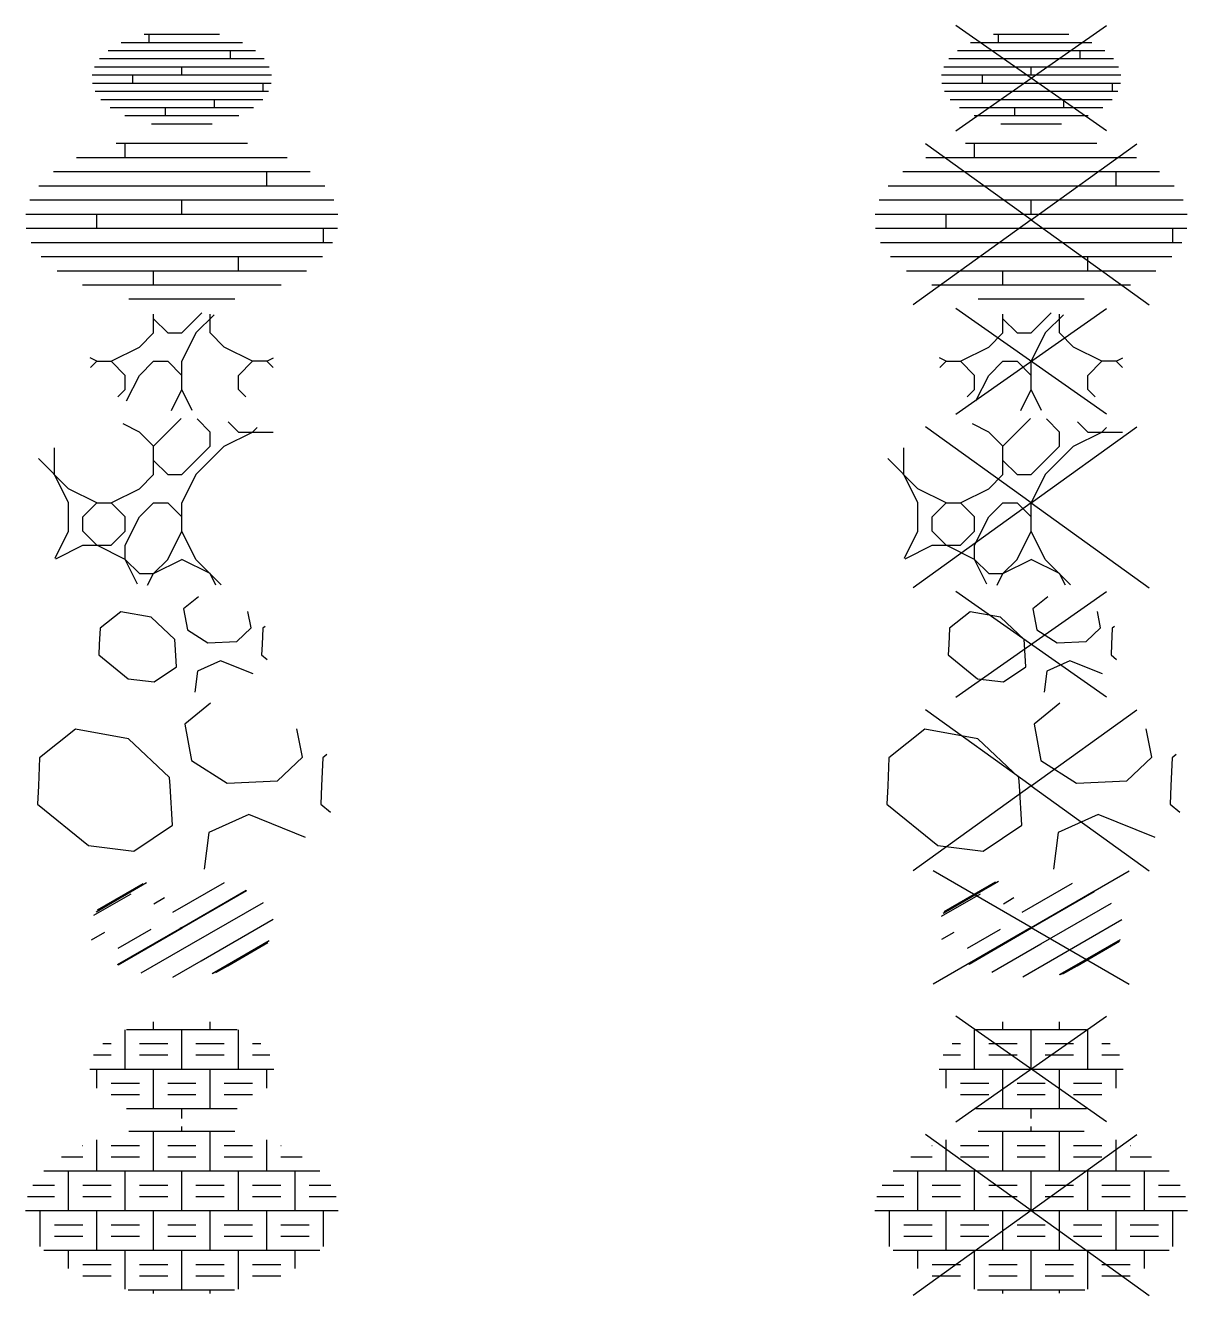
# Model space of a CAD drawing. Header units: metres. Extents: x 3187 to 3249, y 2220 to 2393.
# Drawn here: x 3187.5 to 3195.71, y 2345.38 to 2354.35 of the extents above; entities that cross this region are included whole.
import ezdxf
from ezdxf.enums import TextEntityAlignment as Align

# ---------------------------------------------------------------- set-up
doc = ezdxf.new("R2010")
doc.units = ezdxf.units.M
doc.layers.add('V-WE-VH-OPENVERHARDING_STRAATBAKSTEEN-S', color=90, linetype='Continuous', lineweight=25)
doc.styles.add('NLCS-ISO', font='NLCS-ISO.ttf')

# ---------------------------------------------------------------- blocks, each defined once
blk = doc.blocks.new('SVH-NATUURSTEEN_KINDERKOP_HALFST-SO')
for p, q in [((-1.867, 2.8), (0, 2.8)), ((-1, 1.4), (-1, 2.8)), ((0, 2.8), (0, 2.975)), ((0, 2.8), (1.867, 2.8)), ((1, 1.4), (1, 2.8)), ((-3.504, 2.3), (-3.5, 2.3)), ((-3, 1.4), (-3, 2.498)), ((-2.5, 2.3), (-2, 2.3)), ((-2, 2.3), (-1.5, 2.3)), ((-0.5, 2.3), (0, 2.3)), ((0, 2.3), (0.5, 2.3)), ((1.5, 2.3), (2, 2.3)), ((2, 2.3), (2.5, 2.3)), ((3, 1.4), (3, 2.498)), ((3.5, 2.3), (3.504, 2.3)), ((-4.251, 1.9), (-4, 1.9)), ((-4, 1.9), (-3.5, 1.9)), ((-2.5, 1.9), (-2, 1.9)), ((-2, 1.9), (-1.5, 1.9)), ((-0.5, 1.9), (0, 1.9)), ((0, 1.9), (0.5, 1.9)), ((1.5, 1.9), (2, 1.9)), ((2, 1.9), (2.5, 1.9)), ((3.5, 1.9), (4, 1.9)), ((4, 1.9), (4.251, 1.9)), ((-4.875, 1.4), (-4, 1.4)), ((-4, 1.4), (-2, 1.4)), ((-4, 0), (-4, 1.4)), ((-2, 1.4), (0, 1.4)), ((-2, 0), (-2, 1.4)), ((0, 1.4), (2, 1.4)), ((0, 0), (0, 1.4)), ((2, 1.4), (4, 1.4)), ((2, 0), (2, 1.4)), ((4, 1.4), (4.875, 1.4)), ((4, 0), (4, 1.4)), ((-5.266, 0.9), (-4.5, 0.9)), ((-3.5, 0.9), (-2.5, 0.9)), ((-1.5, 0.9), (-0.5, 0.9)), ((0.5, 0.9), (1.5, 0.9)), ((2.5, 0.9), (3.5, 0.9)), ((4.5, 0.9), (5.266, 0.9)), ((-5.446, 0.5), (-4.5, 0.5)), ((-3.5, 0.5), (-2.5, 0.5)), ((-1.5, 0.5), (-0.5, 0.5)), ((0.5, 0.5), (1.5, 0.5)), ((2.5, 0.5), (3.5, 0.5)), ((4.5, 0.5), (5.446, 0.5)), ((-5.525, 0), (-4, 0)), ((-5, -1.266), (-5, 0)), ((-4, 0), (-2, 0)), ((-3, -1.4), (-3, 0)), ((-2, 0), (0, 0)), ((-1, -1.4), (-1, 0)), ((0, 0), (2, 0)), ((1, -1.4), (1, 0)), ((2, 0), (4, 0)), ((3, -1.4), (3, 0)), ((4, 0), (5.525, 0)), ((5, -1.266), (5, 0)), ((-4.5, -0.5), (-4, -0.5)), ((-4, -0.5), (-3.5, -0.5)), ((-2.5, -0.5), (-2, -0.5)), ((-2, -0.5), (-1.5, -0.5)), ((-0.5, -0.5), (0, -0.5)), ((0, -0.5), (0.5, -0.5)), ((1.5, -0.5), (2, -0.5)), ((2, -0.5), (2.5, -0.5)), ((3.5, -0.5), (4, -0.5)), ((4, -0.5), (4.5, -0.5)), ((-4.5, -0.9), (-4, -0.9)), ((-4, -0.9), (-3.5, -0.9)), ((-2.5, -0.9), (-2, -0.9)), ((-2, -0.9), (-1.5, -0.9)), ((-0.5, -0.9), (0, -0.9)), ((0, -0.9), (0.5, -0.9)), ((1.5, -0.9), (2, -0.9)), ((2, -0.9), (2.5, -0.9)), ((3.5, -0.9), (4, -0.9)), ((4, -0.9), (4.5, -0.9)), ((-4.875, -1.4), (-4, -1.4)), ((-4, -1.4), (-2, -1.4)), ((-4, -2.052), (-4, -1.4)), ((-2, -1.4), (0, -1.4)), ((-2, -2.776), (-2, -1.4)), ((0, -1.4), (2, -1.4)), ((0, -2.8), (0, -1.4)), ((2, -1.4), (4, -1.4)), ((2, -2.773), (2, -1.4)), ((4, -1.4), (4.875, -1.4)), ((4, -2.052), (4, -1.4)), ((-3.5, -1.9), (-2.5, -1.9)), ((-1.5, -1.9), (-0.5, -1.9)), ((0.5, -1.9), (1.5, -1.9)), ((2.5, -1.9), (3.5, -1.9)), ((-3.5, -2.3), (-2.5, -2.3)), ((-1.5, -2.3), (-0.5, -2.3)), ((0.5, -2.3), (1.5, -2.3)), ((2.5, -2.3), (3.5, -2.3)), ((-1.896, -2.8), (0, -2.8)), ((-1, -2.926), (-1, -2.8)), ((0, -2.8), (1.866, -2.8)), ((1, -2.926), (1, -2.8))]:
    blk.add_line(p, q)
at = {"style": 'NLCS-ISO'}
blk.add_attdef('FORMAAT', text='', height=1.8, dxfattribs=at).set_placement((-6.525, 0), align=Align.MIDDLE_RIGHT)
blk.add_attdef('KLEUR', text='', height=1.8, dxfattribs=at).set_placement((6.525, 0), align=Align.MIDDLE_LEFT)
at = {"style": 'NLCS-ISO', "flags": 1}
blk.add_attdef('FUNCTIE', text='', height=1.8, dxfattribs=at).set_placement((0, -3.975), align=Align.TOP_CENTER)
blk = doc.blocks.new('SVH-NATUURSTEEN_KINDERKOP_HALFST_KL-SO')
for p, q in [((-2, 0), (-2, 1.379)), ((-1.949, 1.4), (0, 1.4)), ((-1, 1.4), (-1, 1.665)), ((0, 1.4), (1.949, 1.4)), ((0, 0), (0, 1.4)), ((1, 1.4), (1, 1.665)), ((2, 0), (2, 1.379)), ((-2.787, 0.9), (-2.5, 0.9)), ((-1.5, 0.9), (-0.5, 0.9)), ((0.5, 0.9), (1.5, 0.9)), ((2.5, 0.9), (2.787, 0.9)), ((-3.114, 0.5), (-2.5, 0.5)), ((-1.5, 0.5), (-0.5, 0.5)), ((0.5, 0.5), (1.5, 0.5)), ((2.5, 0.5), (3.114, 0.5)), ((-3.25, 0), (-2, 0)), ((-3, -0.673), (-3, 0)), ((-2, 0), (0, 0)), ((-1, -1.4), (-1, 0)), ((0, 0), (2, 0)), ((1, -1.4), (1, 0)), ((2, 0), (3.25, 0)), ((3, -0.673), (3, 0)), ((-2.5, -0.5), (-2, -0.5)), ((-2, -0.5), (-1.5, -0.5)), ((-0.5, -0.5), (0, -0.5)), ((0, -0.5), (0.5, -0.5)), ((1.5, -0.5), (2, -0.5)), ((2, -0.5), (2.5, -0.5)), ((-2.5, -0.9), (-2, -0.9)), ((-2, -0.9), (-1.5, -0.9)), ((-0.5, -0.9), (0, -0.9)), ((0, -0.9), (0.5, -0.9)), ((1.5, -0.9), (2, -0.9)), ((2, -0.9), (2.5, -0.9)), ((-1.949, -1.4), (0, -1.4)), ((0, -1.4), (1.949, -1.4)), ((0, -1.75), (0, -1.4))]:
    blk.add_line(p, q)
at = {"style": 'NLCS-ISO'}
blk.add_attdef('FORMAAT', text='', height=1.8, dxfattribs=at).set_placement((-4.25, 0), align=Align.MIDDLE_RIGHT)
blk.add_attdef('KLEUR', text='', height=1.8, dxfattribs=at).set_placement((4.25, 0), align=Align.MIDDLE_LEFT)
at = {"style": 'NLCS-ISO', "flags": 1}
blk.add_attdef('FUNCTIE', text='', height=1.8, dxfattribs=at).set_placement((0, -2.75), align=Align.TOP_CENTER)
blk = doc.blocks.new('SVH-NATUURSTEEN_KL-SO')
for p, q in [((-3.026, 0.555), (-1.244, 1.584)), ((-2.975, 0.623), (-1.366, 1.552)), ((-0.314, 0.543), (1.504, 1.592)), ((-3.105, 0.432), (-1.79, 1.191)), ((-0.983, 0.84), (-0.61, 1.056)), ((0, 0), (2.272, 1.312)), ((0.01, -0.018), (2.295, 1.301)), ((0.337, -0.583), (2.881, 0.886)), ((0, 0), (-0.062, -0.036)), ((0.68, -1.178), (3.226, 0.291)), ((-3.185, -0.431), (-2.715, -0.16)), ((-2.272, -1.312), (0, 0)), ((-2.25, -1.323), (0.01, -0.018)), ((-2.247, -0.73), (-1.083, -0.058)), ((-1.439, -1.608), (0.336, -0.583)), ((1.603, -1.316), (3.09, -0.458)), ((1.623, -1.352), (3.042, -0.532)), ((-0.312, -1.751), (0.68, -1.179)), ((1.068, -1.625), (1.603, -1.316)), ((1.11, -1.616), (1.609, -1.328)), ((1.203, -1.594), (1.623, -1.352))]:
    blk.add_line(p, q)
at = {"style": 'NLCS-ISO'}
blk.add_attdef('FORMAAT', text='', height=1.8, dxfattribs=at).set_placement((-6.525, 0), align=Align.MIDDLE_RIGHT)
blk.add_attdef('KLEUR', text='', height=1.8, dxfattribs=at).set_placement((6.525, 0), align=Align.MIDDLE_LEFT)
at = {"style": 'NLCS-ISO', "flags": 1}
blk.add_attdef('FUNCTIE', text='', height=1.8, dxfattribs=at).set_placement((0, -3.975), align=Align.TOP_CENTER)
blk = doc.blocks.new('SVH-NATUURSTEEN_LOSVERBAND_01-SO')
for p, q in [((1.017, 2.924), (0.106, 2.184)), ((-3.751, 2.006), (-5.022, 0.99)), ((-1.883, 1.666), (-3.751, 2.006)), ((0.106, 2.184), (0.34, 0.896)), ((4.264, 1.016), (4.064, 2.015)), ((-0.434, 0.297), (-1.883, 1.666)), ((-5.022, 0.989), (-5.067, 0)), ((3.38, 0.181), (4.264, 1.016)), ((4.978, 0.989), (4.933, 0)), ((5.127, 1.108), (4.979, 0.99)), ((0.34, 0.896), (1.6, 0.1)), ((-0.417, 0), (-0.434, 0.297)), ((1.6, 0.1), (3.38, 0.181)), ((-5.067, 0), (-5.096, -0.644)), ((-0.335, -1.39), (-0.417, 0)), ((4.933, 0), (4.904, -0.644)), ((-5.096, -0.644), (-3.293, -2.109)), ((4.904, -0.644), (5.251, -0.926)), ((2.366, -1.014), (0.955, -1.649)), ((4.374, -1.817), (2.367, -1.014)), ((-1.7, -2.3), (-0.335, -1.39)), ((0.955, -1.649), (0.793, -2.944)), ((-3.293, -2.109), (-1.7, -2.3))]:
    blk.add_line(p, q)
at = {"style": 'NLCS-ISO'}
blk.add_attdef('FORMAAT', text='', height=1.8, dxfattribs=at).set_placement((-6.621, -0.096), align=Align.MIDDLE_RIGHT)
blk.add_attdef('KLEUR', text='', height=1.8, dxfattribs=at).set_placement((6.429, -0.096), align=Align.MIDDLE_LEFT)
at = {"style": 'NLCS-ISO', "flags": 1}
blk.add_attdef('FUNCTIE', text='', height=1.8, dxfattribs=at).set_placement((0, -3.975), align=Align.TOP_CENTER)
blk = doc.blocks.new('SVH-NATUURSTEEN_LOSVERBAND_01_KL-SO')
for p, q in [((0.585, 1.681), (0.061, 1.256)), ((-2.157, 1.153), (-2.887, 0.569)), ((-1.083, 0.958), (-2.157, 1.153)), ((-0.25, 0.171), (-1.083, 0.958)), ((0.061, 1.256), (0.196, 0.515)), ((2.452, 0.584), (2.337, 1.159)), ((-2.888, 0.569), (-2.914, 0)), ((0.196, 0.515), (0.92, 0.058)), ((1.944, 0.104), (2.452, 0.584)), ((2.862, 0.569), (2.837, 0)), ((2.948, 0.637), (2.863, 0.569)), ((-0.24, 0), (-0.25, 0.171)), ((0.92, 0.057), (1.943, 0.104)), ((-2.914, 0), (-2.93, -0.37)), ((-2.93, -0.37), (-1.893, -1.213)), ((-0.193, -0.799), (-0.24, 0)), ((2.837, 0), (2.82, -0.37)), ((2.82, -0.37), (3.019, -0.532)), ((-0.978, -1.322), (-0.193, -0.799)), ((1.361, -0.583), (0.549, -0.948)), ((2.515, -1.045), (1.361, -0.583)), ((-1.894, -1.213), (-0.978, -1.323)), ((0.549, -0.948), (0.456, -1.693))]:
    blk.add_line(p, q)
at = {"style": 'NLCS-ISO'}
blk.add_attdef('FORMAAT', text='', height=1.8, dxfattribs=at).set_placement((-4.25, 0), align=Align.MIDDLE_RIGHT)
blk.add_attdef('KLEUR', text='', height=1.8, dxfattribs=at).set_placement((4.25, 0), align=Align.MIDDLE_LEFT)
at = {"style": 'NLCS-ISO', "flags": 1}
blk.add_attdef('FUNCTIE', text='', height=1.8, dxfattribs=at).set_placement((0, -2.75), align=Align.TOP_CENTER)
blk = doc.blocks.new('SVH-NATUURSTEEN_LOSVERBAND_02-SO')
for p, q in [((-1.5, 2.5), (-2.076, 2.788)), ((-1, 2), (-0.025, 2.975)), ((1, 2.5), (0.537, 2.963)), ((2, 2.5), (1.641, 2.86)), ((-1, 2), (-1.5, 2.5)), ((1, 2), (1, 2.5)), ((1.5, 2), (2.5, 2.5)), ((2, 2.5), (3.225, 2.5)), ((2.5, 2.5), (2.661, 2.661)), ((-4.5, 1), (-4.5, 1.946)), ((-1, 1), (-1, 2)), ((0, 1), (1, 2)), ((0.5, 1), (1.5, 2)), ((-4, 0.5), (-5.063, 1.563)), ((-0.5, 1), (-1, 1.5)), ((-4, 0), (-4.5, 1)), ((-1.5, 0.5), (-1, 1)), ((-0.5, 1), (0, 1)), ((0.5, 1), (0, 0)), ((-3, 0), (-4, 0.5)), ((-2.5, 0), (-1.5, 0.5)), ((-4, -1), (-4, 0)), ((-3.5, -0.5), (-3, 0)), ((-3, 0), (-2.5, 0)), ((-2, -0.5), (-2.5, 0)), ((-1.5, -0.5), (-1, 0)), ((-1, 0), (-0.5, 0)), ((0, -0.5), (-0.5, 0)), ((0, -1), (0, 0)), ((-3, 0), (-2.5, 0)), ((-3.5, -1), (-3.5, -0.5)), ((-2, -1), (-2, -0.5)), ((-2, -1.5), (-1.5, -0.5)), ((0, -1), (0, -0.5)), ((-4.479, -1.958), (-4, -1)), ((-3, -1.5), (-3.5, -1)), ((-2.5, -1.5), (-2, -1)), ((-0.5, -2), (0, -1)), ((0.5, -2), (0, -1)), ((-4.45, -1.975), (-3.5, -1.5)), ((-3.5, -1.5), (-2.5, -1.5)), ((-2, -2), (-3, -1.5)), ((-2, -2), (-2, -1.5)), ((-1.5, -2.5), (-2, -2)), ((-1.565, -2.87), (-2, -2)), ((-1, -2.5), (-0.5, -2)), ((-1, -2.5), (0, -2)), ((1, -2.5), (0, -2)), ((1, -2.5), (0, -2)), ((1.392, -2.892), (0.5, -2)), ((-1.5, -2.5), (-1, -2.5)), ((-1.207, -2.913), (-1, -2.5)), ((1.207, -2.913), (1, -2.5))]:
    blk.add_line(p, q)
at = {"style": 'NLCS-ISO'}
blk.add_attdef('FORMAAT', text='', height=1.8, dxfattribs=at).set_placement((-6.621, -0.096), align=Align.MIDDLE_RIGHT)
blk.add_attdef('KLEUR', text='', height=1.8, dxfattribs=at).set_placement((6.429, -0.096), align=Align.MIDDLE_LEFT)
at = {"style": 'NLCS-ISO', "flags": 1}
blk.add_attdef('FUNCTIE', text='', height=1.8, dxfattribs=at).set_placement((0, -3.975), align=Align.TOP_CENTER)
blk = doc.blocks.new('SVH-NATUURSTEEN_LOSVERBAND_02_KL-SO')
for p, q in [((-1, 1), (-1, 1.665)), ((-0.5, 1), (-1, 1.5)), ((0, 1), (0.707, 1.708)), ((0.5, 1), (1.138, 1.639)), ((1, 1), (1, 1.665)), ((-1.5, 0.5), (-1, 1)), ((-0.5, 1), (0, 1)), ((0.5, 1), (0, 0)), ((1.5, 0.5), (1, 1)), ((-2.5, 0), (-1.5, 0.5)), ((2.5, 0), (1.5, 0.5)), ((-3, 0), (-3.241, 0.121)), ((-3.223, -0.223), (-3, 0)), ((-3, 0), (-2.5, 0)), ((-2, -0.5), (-2.5, 0)), ((-1.5, -0.5), (-1, 0)), ((-1, 0), (-0.5, 0)), ((0, -0.5), (-0.5, 0)), ((0, -1), (0, 0)), ((2, -0.5), (2.5, 0)), ((3, 0), (2.5, 0)), ((3, 0), (3.241, 0.121)), ((3.223, -0.223), (3, 0)), ((-3, 0), (-2.5, 0)), ((3, 0), (2.5, 0)), ((-2, -1), (-2, -0.5)), ((-1.95, -1.4), (-1.5, -0.5)), ((0, -1), (0, -0.5)), ((2, -1), (2, -0.5)), ((-2.258, -1.258), (-2, -1)), ((-0.369, -1.738), (0, -1)), ((0.369, -1.738), (0, -1)), ((2.258, -1.258), (2, -1))]:
    blk.add_line(p, q)
at = {"style": 'NLCS-ISO'}
blk.add_attdef('FORMAAT', text='', height=1.8, dxfattribs=at).set_placement((-4.25, 0), align=Align.MIDDLE_RIGHT)
blk.add_attdef('KLEUR', text='', height=1.8, dxfattribs=at).set_placement((4.25, 0), align=Align.MIDDLE_LEFT)
at = {"style": 'NLCS-ISO', "flags": 1}
blk.add_attdef('FUNCTIE', text='', height=1.8, dxfattribs=at).set_placement((0, -2.75), align=Align.TOP_CENTER)
blk = doc.blocks.new('SVH-PLANKEN_01-SO')
for p, q in [((-2.32, 2.7), (2.32, 2.7)), ((-2, 2.2), (-2, 2.7)), ((-3.719, 2.2), (3.719, 2.2)), ((-4.534, 1.7), (4.534, 1.7)), ((3, 1.2), (3, 1.7)), ((-5.056, 1.2), (5.056, 1.2)), ((-5.37, 0.7), (5.37, 0.7)), ((0, 0.2), (0, 0.7)), ((-5.513, 0.2), (5.513, 0.2)), ((-3, 0), (-3, 0.2)), ((-3, -0.3), (-3, 0)), ((-5.497, -0.3), (5.497, -0.3)), ((5, -0.8), (5, -0.3)), ((-5.321, -0.8), (5.321, -0.8)), ((-4.97, -1.3), (4.97, -1.3)), ((2, -1.8), (2, -1.3)), ((-4.399, -1.8), (4.399, -1.8)), ((-1, -2.3), (-1, -1.8)), ((-3.504, -2.3), (3.504, -2.3)), ((-1.867, -2.8), (1.867, -2.8))]:
    blk.add_line(p, q)
at = {"style": 'NLCS-ISO'}
blk.add_attdef('FORMAAT', text='', height=1.8, dxfattribs=at).set_placement((-6.621, -0.096), align=Align.MIDDLE_RIGHT)
blk.add_attdef('KLEUR', text='', height=1.8, dxfattribs=at).set_placement((6.429, -0.096), align=Align.MIDDLE_LEFT)
at = {"style": 'NLCS-ISO', "flags": 1}
blk.add_attdef('FUNCTIE', text='', height=1.8, dxfattribs=at).set_placement((0, -3.975), align=Align.TOP_CENTER)
blk = doc.blocks.new('SVH-PLANKEN_01_KL-SO')
for p, q in [((-1.334, 1.552), (1.334, 1.552)), ((-1.15, 1.265), (-1.15, 1.552)), ((-2.607, 0.977), (2.607, 0.977)), ((-2.139, 1.265), (2.139, 1.265)), ((1.725, 0.69), (1.725, 0.977)), ((-2.907, 0.69), (2.907, 0.69)), ((-3.17, 0.115), (3.17, 0.115)), ((-3.088, 0.403), (3.088, 0.403)), ((-1.725, 0), (-1.725, 0.115)), ((-1.725, -0.173), (-1.725, 0)), ((0, 0.115), (0, 0.403)), ((-3.161, -0.173), (3.161, -0.173)), ((2.875, -0.46), (2.875, -0.173)), ((-3.06, -0.46), (3.06, -0.46)), ((-2.858, -0.748), (2.858, -0.748)), ((1.15, -1.035), (1.15, -0.748)), ((-2.529, -1.035), (2.529, -1.035)), ((-2.015, -1.323), (2.015, -1.323)), ((-0.575, -1.323), (-0.575, -1.035)), ((-1.074, -1.61), (1.074, -1.61))]:
    blk.add_line(p, q)
at = {"style": 'NLCS-ISO'}
blk.add_attdef('FORMAAT', text='', height=1.8, dxfattribs=at).set_placement((-4.25, 0.115), align=Align.MIDDLE_RIGHT)
blk.add_attdef('KLEUR', text='', height=1.8, dxfattribs=at).set_placement((4.25, 0.115), align=Align.MIDDLE_LEFT)
at = {"style": 'NLCS-ISO', "flags": 1}
blk.add_attdef('FUNCTIE', text='', height=1.8, dxfattribs=at).set_placement((0, -2.635), align=Align.TOP_CENTER)
blk = doc.blocks.new('V-SVH-NATUURSTEEN_KINDERKOP_HALFST-SO')
for p, q in [((-1.867, 2.8), (0, 2.8)), ((-1, 1.4), (-1, 2.8)), ((0, 2.8), (0, 2.975)), ((0, 2.8), (1.867, 2.8)), ((1, 1.4), (1, 2.8)), ((0, 0), (-3.728, 2.684)), ((-3.504, 2.3), (-3.5, 2.3)), ((-3, 1.4), (-3, 2.498)), ((-2.5, 2.3), (-2, 2.3)), ((-2, 2.3), (-1.5, 2.3)), ((-0.5, 2.3), (0, 2.3)), ((0, 0), (3.728, 2.684)), ((0, 2.3), (0.5, 2.3)), ((1.5, 2.3), (2, 2.3)), ((2, 2.3), (2.5, 2.3)), ((3, 1.4), (3, 2.498)), ((3.5, 2.3), (3.504, 2.3)), ((-4.251, 1.9), (-4, 1.9)), ((-4, 1.9), (-3.5, 1.9)), ((-2.5, 1.9), (-2, 1.9)), ((-2, 1.9), (-1.5, 1.9)), ((-0.5, 1.9), (0, 1.9)), ((0, 1.9), (0.5, 1.9)), ((1.5, 1.9), (2, 1.9)), ((2, 1.9), (2.5, 1.9)), ((3.5, 1.9), (4, 1.9)), ((4, 1.9), (4.251, 1.9)), ((-4.875, 1.4), (-4, 1.4)), ((-4, 1.4), (-2, 1.4)), ((-4, 0), (-4, 1.4)), ((-2, 1.4), (0, 1.4)), ((-2, 0), (-2, 1.4)), ((0, 1.4), (2, 1.4)), ((0, 0), (0, 1.4)), ((2, 1.4), (4, 1.4)), ((2, 0), (2, 1.4)), ((4, 1.4), (4.875, 1.4)), ((4, 0), (4, 1.4)), ((-5.266, 0.9), (-4.5, 0.9)), ((-3.5, 0.9), (-2.5, 0.9)), ((-1.5, 0.9), (-0.5, 0.9)), ((0.5, 0.9), (1.5, 0.9)), ((2.5, 0.9), (3.5, 0.9)), ((4.5, 0.9), (5.266, 0.9)), ((-5.446, 0.5), (-4.5, 0.5)), ((-3.5, 0.5), (-2.5, 0.5)), ((-1.5, 0.5), (-0.5, 0.5)), ((0.5, 0.5), (1.5, 0.5)), ((2.5, 0.5), (3.5, 0.5)), ((4.5, 0.5), (5.446, 0.5)), ((0, 0), (-4.172, -3.003)), ((-5.525, 0), (-4, 0)), ((-5, -1.266), (-5, 0)), ((-4, 0), (-2, 0)), ((-3, -1.4), (-3, 0)), ((-2, 0), (0, 0)), ((-1, -1.4), (-1, 0)), ((0, 0), (2, 0)), ((0, 0), (4.172, -3.003)), ((1, -1.4), (1, 0)), ((2, 0), (4, 0)), ((3, -1.4), (3, 0)), ((4, 0), (5.525, 0)), ((5, -1.266), (5, 0)), ((-4.5, -0.5), (-4, -0.5)), ((-4, -0.5), (-3.5, -0.5)), ((-2.5, -0.5), (-2, -0.5)), ((-2, -0.5), (-1.5, -0.5)), ((-0.5, -0.5), (0, -0.5)), ((0, -0.5), (0.5, -0.5)), ((1.5, -0.5), (2, -0.5)), ((2, -0.5), (2.5, -0.5)), ((3.5, -0.5), (4, -0.5)), ((4, -0.5), (4.5, -0.5)), ((-4.5, -0.9), (-4, -0.9)), ((-4, -0.9), (-3.5, -0.9)), ((-2.5, -0.9), (-2, -0.9)), ((-2, -0.9), (-1.5, -0.9)), ((-0.5, -0.9), (0, -0.9)), ((0, -0.9), (0.5, -0.9)), ((1.5, -0.9), (2, -0.9)), ((2, -0.9), (2.5, -0.9)), ((3.5, -0.9), (4, -0.9)), ((4, -0.9), (4.5, -0.9)), ((-4.875, -1.4), (-4, -1.4)), ((-4, -1.4), (-2, -1.4)), ((-4, -2.052), (-4, -1.4)), ((-2, -1.4), (0, -1.4)), ((-2, -2.776), (-2, -1.4)), ((0, -1.4), (2, -1.4)), ((0, -2.8), (0, -1.4)), ((2, -1.4), (4, -1.4)), ((2, -2.775), (2, -1.4)), ((4, -1.4), (4.875, -1.4)), ((4, -2.052), (4, -1.4)), ((-3.5, -1.9), (-2.5, -1.9)), ((-1.5, -1.9), (-0.5, -1.9)), ((0.5, -1.9), (1.5, -1.9)), ((2.5, -1.9), (3.5, -1.9)), ((-3.5, -2.3), (-2.5, -2.3)), ((-1.5, -2.3), (-0.5, -2.3)), ((0.5, -2.3), (1.5, -2.3)), ((2.5, -2.3), (3.5, -2.3)), ((-1.896, -2.8), (0, -2.8)), ((-1, -2.924), (-1, -2.8)), ((0, -2.8), (1.891, -2.8)), ((1, -2.923), (1, -2.8))]:
    blk.add_line(p, q)
at = {"style": 'NLCS-ISO'}
blk.add_attdef('KLEUR', text='', height=1.8, dxfattribs=at).set_placement((6.525, 0), align=Align.MIDDLE_LEFT)
at = {"style": 'NLCS-ISO', "flags": 1}
blk.add_attdef('FUNCTIE', text='', height=1.8, dxfattribs=at).set_placement((0, -3.975), align=Align.TOP_CENTER)
blk = doc.blocks.new('V-SVH-NATUURSTEEN_KINDERKOP_HALFST_KL-SO')
for p, q in [((-2.662, -1.864), (2.662, 1.864)), ((2.662, -1.864), (-2.662, 1.864)), ((-2, 0), (-2, 1.379)), ((-1.949, 1.4), (0, 1.4)), ((-1, 1.4), (-1, 1.665)), ((0, 1.4), (1.949, 1.4)), ((0, 0), (0, 1.4)), ((1, 1.4), (1, 1.665)), ((2, 0), (2, 1.379)), ((-2.787, 0.9), (-2.5, 0.9)), ((-1.5, 0.9), (-0.5, 0.9)), ((0.5, 0.9), (1.5, 0.9)), ((2.5, 0.9), (2.787, 0.9)), ((-3.114, 0.5), (-2.5, 0.5)), ((-1.5, 0.5), (-0.5, 0.5)), ((0.5, 0.5), (1.5, 0.5)), ((2.5, 0.5), (3.114, 0.5)), ((-3.25, 0), (-2, 0)), ((-3, -0.673), (-3, 0)), ((-2, 0), (0, 0)), ((-1, -1.4), (-1, 0)), ((0, 0), (2, 0)), ((1, -1.4), (1, 0)), ((2, 0), (3.25, 0)), ((3, -0.673), (3, 0)), ((-2.5, -0.5), (-2, -0.5)), ((-2, -0.5), (-1.5, -0.5)), ((-0.5, -0.5), (0, -0.5)), ((0, -0.5), (0.5, -0.5)), ((1.5, -0.5), (2, -0.5)), ((2, -0.5), (2.5, -0.5)), ((-2.5, -0.9), (-2, -0.9)), ((-2, -0.9), (-1.5, -0.9)), ((-0.5, -0.9), (0, -0.9)), ((0, -0.9), (0.5, -0.9)), ((1.5, -0.9), (2, -0.9)), ((2, -0.9), (2.5, -0.9)), ((-1.949, -1.4), (0, -1.4)), ((0, -1.4), (1.949, -1.4)), ((0, -1.75), (0, -1.4))]:
    blk.add_line(p, q)
at = {"style": 'NLCS-ISO'}
blk.add_attdef('FORMAAT', text='', height=1.8, dxfattribs=at).set_placement((-4.25, 0), align=Align.MIDDLE_RIGHT)
blk.add_attdef('KLEUR', text='', height=1.8, dxfattribs=at).set_placement((4.25, 0), align=Align.MIDDLE_LEFT)
at = {"style": 'NLCS-ISO', "flags": 1}
blk.add_attdef('FUNCTIE', text='', height=1.8, dxfattribs=at).set_placement((0, -2.75), align=Align.TOP_CENTER)
blk = doc.blocks.new('V-SVH-NATUURSTEEN_KL-SO')
for p, q in [((0, 0), (-3.464, 2)), ((0, 0), (3.464, 2)), ((-3.111, 0.506), (-1.155, 1.636)), ((-3.076, 0.565), (-1.26, 1.613)), ((-0.314, 0.543), (1.456, 1.565)), ((-3.165, 0.397), (-1.79, 1.191)), ((-0.983, 0.84), (-0.61, 1.056)), ((0, 0), (2.217, 1.28)), ((0.01, -0.018), (2.239, 1.269)), ((0.337, -0.583), (2.832, 0.858)), ((0, 0), (-3.464, -2)), ((0, 0), (-0.062, -0.036)), ((0, 0), (3.464, -2)), ((0.68, -1.178), (3.208, 0.281)), ((-3.157, -0.415), (-2.715, -0.16)), ((-2.247, -0.73), (-1.083, -0.058)), ((-2.217, -1.28), (0, 0)), ((-2.194, -1.291), (0.01, -0.018)), ((1.603, -1.316), (3.155, -0.42)), ((-1.393, -1.581), (0.336, -0.583)), ((1.623, -1.352), (3.122, -0.486)), ((-0.297, -1.743), (0.68, -1.179)), ((0.998, -1.665), (1.603, -1.316)), ((1.035, -1.659), (1.609, -1.328)), ((1.118, -1.643), (1.623, -1.352))]:
    blk.add_line(p, q)
at = {"style": 'NLCS-ISO'}
blk.add_attdef('KLEUR', text='', height=1.8, dxfattribs=at).set_placement((4.25, 0), align=Align.MIDDLE_LEFT)
at = {"style": 'NLCS-ISO', "flags": 1}
blk.add_attdef('FUNCTIE', text='', height=1.8, dxfattribs=at).set_placement((0, -2.75), align=Align.TOP_CENTER)
blk = doc.blocks.new('V-SVH-NATUURSTEEN_LOSVERBAND_01-SO')
for p, q in [((1.017, 2.924), (0.106, 2.184)), ((0, 0), (-3.728, 2.684)), ((0, 0), (3.728, 2.684)), ((-3.751, 2.006), (-5.022, 0.99)), ((-1.883, 1.666), (-3.751, 2.006)), ((0.106, 2.184), (0.34, 0.896)), ((4.264, 1.016), (4.064, 2.015)), ((-0.434, 0.297), (-1.883, 1.666)), ((-5.022, 0.989), (-5.067, 0)), ((3.38, 0.181), (4.264, 1.016)), ((4.978, 0.989), (4.933, 0)), ((5.127, 1.108), (4.979, 0.99)), ((0.34, 0.896), (1.6, 0.1)), ((0, 0), (-4.172, -3.003)), ((-0.417, 0), (-0.434, 0.297)), ((1.6, 0.1), (3.38, 0.181)), ((-5.067, 0), (-5.096, -0.644)), ((-0.335, -1.39), (-0.417, 0)), ((0, 0), (4.172, -3.003)), ((4.933, 0), (4.904, -0.644)), ((-5.096, -0.644), (-3.293, -2.109)), ((4.904, -0.644), (5.251, -0.926)), ((2.366, -1.014), (0.955, -1.649)), ((4.374, -1.817), (2.367, -1.014)), ((-1.7, -2.3), (-0.335, -1.39)), ((0.955, -1.649), (0.793, -2.944)), ((-3.293, -2.109), (-1.7, -2.3))]:
    blk.add_line(p, q)
at = {"style": 'NLCS-ISO'}
blk.add_attdef('KLEUR', text='', height=1.8, dxfattribs=at).set_placement((6.525, 0), align=Align.MIDDLE_LEFT)
at = {"style": 'NLCS-ISO', "flags": 1}
blk.add_attdef('FUNCTIE', text='', height=1.8, dxfattribs=at).set_placement((0, -3.975), align=Align.TOP_CENTER)
blk = doc.blocks.new('V-SVH-NATUURSTEEN_LOSVERBAND_01_KL-SO')
for p, q in [((-2.662, -1.864), (2.662, 1.864)), ((2.662, -1.864), (-2.662, 1.864)), ((0.585, 1.681), (0.061, 1.256)), ((-2.157, 1.153), (-2.887, 0.569)), ((-1.083, 0.958), (-2.157, 1.153)), ((-0.25, 0.171), (-1.083, 0.958)), ((0.061, 1.256), (0.196, 0.515)), ((2.452, 0.584), (2.337, 1.159)), ((-2.888, 0.569), (-2.914, 0)), ((0.196, 0.515), (0.92, 0.058)), ((1.944, 0.104), (2.452, 0.584)), ((2.862, 0.569), (2.837, 0)), ((2.948, 0.637), (2.863, 0.569)), ((-0.24, 0), (-0.25, 0.171)), ((0.92, 0.057), (1.943, 0.104)), ((-2.914, 0), (-2.93, -0.37)), ((-2.93, -0.37), (-1.893, -1.213)), ((-0.193, -0.799), (-0.24, 0)), ((2.837, 0), (2.82, -0.37)), ((2.82, -0.37), (3.019, -0.532)), ((-0.978, -1.322), (-0.193, -0.799)), ((1.361, -0.583), (0.549, -0.948)), ((2.515, -1.045), (1.361, -0.583)), ((-1.894, -1.213), (-0.978, -1.323)), ((0.549, -0.948), (0.456, -1.693))]:
    blk.add_line(p, q)
at = {"style": 'NLCS-ISO'}
blk.add_attdef('FORMAAT', text='', height=1.8, dxfattribs=at).set_placement((-4.25, 0), align=Align.MIDDLE_RIGHT)
blk.add_attdef('KLEUR', text='', height=1.8, dxfattribs=at).set_placement((4.25, 0), align=Align.MIDDLE_LEFT)
at = {"style": 'NLCS-ISO', "flags": 1}
blk.add_attdef('FUNCTIE', text='', height=1.8, dxfattribs=at).set_placement((0, -2.75), align=Align.TOP_CENTER)
blk = doc.blocks.new('V-SVH-NATUURSTEEN_LOSVERBAND_02-SO')
for p, q in [((-1.5, 2.5), (-2.076, 2.788)), ((-1, 2), (-0.025, 2.975)), ((1, 2.5), (0.537, 2.963)), ((2, 2.5), (1.641, 2.86)), ((0, 0), (-3.728, 2.684)), ((-1, 2), (-1.5, 2.5)), ((0, 0), (3.728, 2.684)), ((1, 2), (1, 2.5)), ((1.5, 2), (2.5, 2.5)), ((2, 2.5), (3.225, 2.5)), ((2.5, 2.5), (2.661, 2.661)), ((-4.5, 1), (-4.5, 1.946)), ((-1, 1), (-1, 2)), ((0, 1), (1, 2)), ((0.5, 1), (1.5, 2)), ((-4, 0.5), (-5.063, 1.563)), ((-0.5, 1), (-1, 1.5)), ((-4, 0), (-4.5, 1)), ((-1.5, 0.5), (-1, 1)), ((-0.5, 1), (0, 1)), ((0.5, 1), (0, 0)), ((-3, 0), (-4, 0.5)), ((-2.5, 0), (-1.5, 0.5)), ((0, 0), (-4.172, -3.003)), ((-4, -1), (-4, 0)), ((-3.5, -0.5), (-3, 0)), ((-3, 0), (-2.5, 0)), ((-2, -0.5), (-2.5, 0)), ((-1.5, -0.5), (-1, 0)), ((-1, 0), (-0.5, 0)), ((0, -0.5), (-0.5, 0)), ((0, -1), (0, 0)), ((-3, 0), (-2.5, 0)), ((0, 0), (4.172, -3.003)), ((-3.5, -1), (-3.5, -0.5)), ((-2, -1), (-2, -0.5)), ((-2, -1.5), (-1.5, -0.5)), ((0, -1), (0, -0.5)), ((-4.479, -1.958), (-4, -1)), ((-3, -1.5), (-3.5, -1)), ((-2.5, -1.5), (-2, -1)), ((-0.5, -2), (0, -1)), ((0.5, -2), (0, -1)), ((-4.45, -1.975), (-3.5, -1.5)), ((-3.5, -1.5), (-2.5, -1.5)), ((-2, -2), (-3, -1.5)), ((-2, -2), (-2, -1.5)), ((-1.5, -2.5), (-2, -2)), ((-1.565, -2.87), (-2, -2)), ((-1, -2.5), (-0.5, -2)), ((-1, -2.5), (0, -2)), ((1, -2.5), (0, -2)), ((1, -2.5), (0, -2)), ((1.392, -2.892), (0.5, -2)), ((-1.5, -2.5), (-1, -2.5)), ((-1.207, -2.913), (-1, -2.5)), ((1.207, -2.913), (1, -2.5))]:
    blk.add_line(p, q)
at = {"style": 'NLCS-ISO'}
blk.add_attdef('KLEUR', text='', height=1.8, dxfattribs=at).set_placement((6.95, 0), align=Align.MIDDLE_LEFT)
at = {"style": 'NLCS-ISO', "flags": 1}
blk.add_attdef('FUNCTIE', text='', height=1.8, dxfattribs=at).set_placement((0, -3.975), align=Align.TOP_CENTER)
blk = doc.blocks.new('V-SVH-NATUURSTEEN_LOSVERBAND_02_KL-SO')
for p, q in [((-2.662, -1.864), (2.662, 1.864)), ((2.662, -1.864), (-2.662, 1.864)), ((-1, 1), (-1, 1.665)), ((-0.5, 1), (-1, 1.5)), ((0, 1), (0.707, 1.708)), ((0.5, 1), (1.138, 1.639)), ((1, 1), (1, 1.665)), ((-1.5, 0.5), (-1, 1)), ((-0.5, 1), (0, 1)), ((0.5, 1), (0, 0)), ((1.5, 0.5), (1, 1)), ((-2.5, 0), (-1.5, 0.5)), ((2.5, 0), (1.5, 0.5)), ((-3, 0), (-3.241, 0.121)), ((-3.223, -0.223), (-3, 0)), ((-3, 0), (-2.5, 0)), ((-2, -0.5), (-2.5, 0)), ((-1.5, -0.5), (-1, 0)), ((-1, 0), (-0.5, 0)), ((0, -0.5), (-0.5, 0)), ((0, -1), (0, 0)), ((2, -0.5), (2.5, 0)), ((3, 0), (2.5, 0)), ((3, 0), (3.241, 0.121)), ((3.223, -0.223), (3, 0)), ((-3, 0), (-2.5, 0)), ((3, 0), (2.5, 0)), ((-2, -1), (-2, -0.5)), ((-1.95, -1.4), (-1.5, -0.5)), ((0, -1), (0, -0.5)), ((2, -1), (2, -0.5)), ((-2.258, -1.258), (-2, -1)), ((-0.369, -1.738), (0, -1)), ((0.369, -1.738), (0, -1)), ((2.258, -1.258), (2, -1))]:
    blk.add_line(p, q)
at = {"style": 'NLCS-ISO'}
blk.add_attdef('FORMAAT', text='', height=1.8, dxfattribs=at).set_placement((-4.25, 0), align=Align.MIDDLE_RIGHT)
blk.add_attdef('KLEUR', text='', height=1.8, dxfattribs=at).set_placement((4.25, 0), align=Align.MIDDLE_LEFT)
at = {"style": 'NLCS-ISO', "flags": 1}
blk.add_attdef('FUNCTIE', text='', height=1.8, dxfattribs=at).set_placement((0, -2.75), align=Align.TOP_CENTER)
blk = doc.blocks.new('V-SVH-PLANKEN_01-SO')
for p, q in [((-2.32, 2.7), (2.32, 2.7)), ((-2, 2.2), (-2, 2.7)), ((0, 0), (-3.728, 2.684)), ((0, 0), (3.728, 2.684)), ((-3.719, 2.2), (3.719, 2.2)), ((-4.534, 1.7), (4.534, 1.7)), ((3, 1.2), (3, 1.7)), ((-5.056, 1.2), (5.056, 1.2)), ((-5.37, 0.7), (5.37, 0.7)), ((0, 0.2), (0, 0.7)), ((-5.513, 0.2), (5.513, 0.2)), ((0, 0), (-4.172, -3.003)), ((-3, 0), (-3, 0.2)), ((-3, -0.3), (-3, 0)), ((-5.497, -0.3), (5.497, -0.3)), ((0, 0), (4.172, -3.003)), ((5, -0.8), (5, -0.3)), ((-5.321, -0.8), (5.321, -0.8)), ((-4.97, -1.3), (4.97, -1.3)), ((2, -1.8), (2, -1.3)), ((-4.399, -1.8), (4.399, -1.8)), ((-1, -2.3), (-1, -1.8)), ((-3.504, -2.3), (3.504, -2.3)), ((-1.867, -2.8), (1.867, -2.8))]:
    blk.add_line(p, q)
at = {"style": 'NLCS-ISO'}
blk.add_attdef('KLEUR', text='', height=1.8, dxfattribs=at).set_placement((6.525, 0), align=Align.MIDDLE_LEFT)
at = {"style": 'NLCS-ISO', "flags": 1}
blk.add_attdef('FUNCTIE', text='', height=1.8, dxfattribs=at).set_placement((0, -3.975), align=Align.TOP_CENTER)
blk = doc.blocks.new('V-SVH-PLANKEN_01_KL-SO')
for p, q in [((-2.662, -1.864), (2.662, 1.864)), ((2.662, -1.864), (-2.662, 1.864)), ((-1.334, 1.552), (1.334, 1.552)), ((-1.15, 1.265), (-1.15, 1.552)), ((-2.607, 0.977), (2.607, 0.977)), ((-2.139, 1.265), (2.139, 1.265)), ((1.725, 0.69), (1.725, 0.977)), ((-2.907, 0.69), (2.907, 0.69)), ((-3.17, 0.115), (3.17, 0.115)), ((-3.088, 0.403), (3.088, 0.403)), ((-1.725, 0), (-1.725, 0.115)), ((-1.725, -0.173), (-1.725, 0)), ((0, 0.115), (0, 0.403)), ((-3.161, -0.173), (3.161, -0.173)), ((2.875, -0.46), (2.875, -0.173)), ((-3.06, -0.46), (3.06, -0.46)), ((-2.858, -0.748), (2.858, -0.748)), ((1.15, -1.035), (1.15, -0.748)), ((-2.529, -1.035), (2.529, -1.035)), ((-2.015, -1.323), (2.015, -1.323)), ((-0.575, -1.323), (-0.575, -1.035)), ((-1.074, -1.61), (1.074, -1.61))]:
    blk.add_line(p, q)
at = {"style": 'NLCS-ISO'}
blk.add_attdef('FORMAAT', text='', height=1.8, dxfattribs=at).set_placement((-4.25, 0.115), align=Align.MIDDLE_RIGHT)
blk.add_attdef('KLEUR', text='', height=1.8, dxfattribs=at).set_placement((4.25, 0.115), align=Align.MIDDLE_LEFT)
at = {"style": 'NLCS-ISO', "flags": 1}
blk.add_attdef('FUNCTIE', text='', height=1.8, dxfattribs=at).set_placement((0, -2.635), align=Align.TOP_CENTER)

msp = doc.modelspace()

# ---------------------------------------------------------------- block references
at = {"layer": 'V-WE-VH-OPENVERHARDING_STRAATBAKSTEEN-S', "xscale": 0.2, "yscale": 0.2, "zscale": 0.2}
for name, p in [('V-SVH-PLANKEN_01_KL-SO', (3194.6077, 2353.9804)), ('SVH-PLANKEN_01_KL-SO', (3188.6077, 2353.9804)), ('SVH-PLANKEN_01-SO', (3188.6077, 2352.9804)), ('V-SVH-PLANKEN_01-SO', (3194.6077, 2352.9804)), ('SVH-NATUURSTEEN_LOSVERBAND_02_KL-SO', (3188.6077, 2351.9804)), ('V-SVH-NATUURSTEEN_LOSVERBAND_02_KL-SO', (3194.6077, 2351.9804)), ('SVH-NATUURSTEEN_LOSVERBAND_02-SO', (3188.6077, 2350.9804)), ('V-SVH-NATUURSTEEN_LOSVERBAND_02-SO', (3194.6077, 2350.9804)), ('V-SVH-NATUURSTEEN_LOSVERBAND_01_KL-SO', (3194.6077, 2349.9804)), ('SVH-NATUURSTEEN_LOSVERBAND_01_KL-SO', (3188.6077, 2349.9804)), ('SVH-NATUURSTEEN_LOSVERBAND_01-SO', (3188.6077, 2348.9804)), ('V-SVH-NATUURSTEEN_LOSVERBAND_01-SO', (3194.6077, 2348.9804)), ('V-SVH-NATUURSTEEN_KL-SO', (3194.6077, 2347.9804)), ('SVH-NATUURSTEEN_KL-SO', (3188.6077, 2347.9804)), ('SVH-NATUURSTEEN_KINDERKOP_HALFST_KL-SO', (3188.6077, 2346.9804)), ('V-SVH-NATUURSTEEN_KINDERKOP_HALFST_KL-SO', (3194.6077, 2346.9804)), ('SVH-NATUURSTEEN_KINDERKOP_HALFST-SO', (3188.6077, 2345.9804)), ('V-SVH-NATUURSTEEN_KINDERKOP_HALFST-SO', (3194.6077, 2345.9804))]:
    msp.add_blockref(name, p, dxfattribs=at)

doc.saveas('drawing.dxf')
